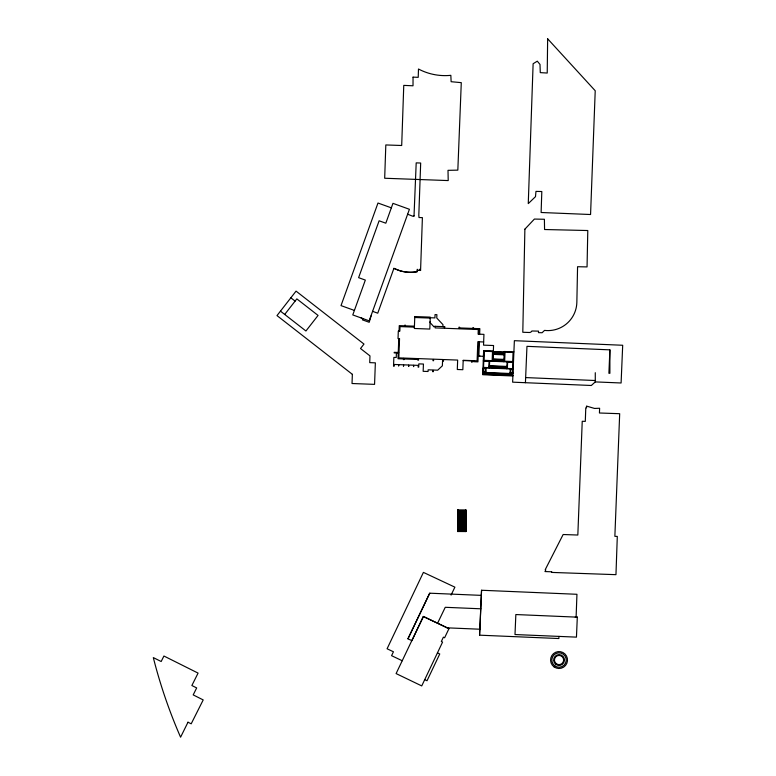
<?xml version="1.0" encoding="UTF-8"?>
<svg xmlns="http://www.w3.org/2000/svg" width="776" height="776" viewBox="0 0 776 776"><rect width="100%" height="100%" fill="white"/><g stroke="black" fill="none" stroke-linecap="round" stroke-linejoin="round"><path stroke-width="1.16" d="M457.762 531.55L457.733 509.977L465.969 510.026L466.046 523.965L465.969 531.55L457.724 531.502L457.772 510.026M458.015 527.447L458.024 531.55L457.985 509.977L458.024 514.119M458.015 520.269L458.024 515.662M458.024 528.475L458.024 519.251M458.024 517.204L458.024 513.101M465.687 531.531L465.678 509.977L465.969 531.55L465.94 528.96L457.743 528.96M457.753 513.082L465.959 513.091L465.969 510.026M407.642 214.215L412.725 216.223L414.025 215.806M414.006 216.261L416.198 162.873L420.679 163.028L418.807 215.272L419.001 217.523L422.396 217.639L420.573 270.446L417.187 270.329M372.596 311.341L409.418 209.287L392.957 203.351L385.817 223.197L379.115 220.791L358.609 277.662L365.331 280.087L352.779 314.93L369.172 320.837L372.596 311.341L377.747 313.194L393.907 268.35C401.066 271.862 409.291 273.162 417.149 271.687L417.226 269.272M419.389 269.214L419.341 270.407L420.573 270.446M397.506 352.45L397.487 353.031L399 353.09L398.815 357.881L403.52 358.056L403.462 359.589L404.073 359.618L404.131 358.075L417.934 358.599L417.876 360.132L418.497 360.161L418.555 358.609L433.018 359.152L432.959 360.695L433.58 360.724L433.639 359.172L442.931 359.521L442.873 361.073M398.233 353.061L398.02 358.745L403.481 358.949M398.263 352.479L398.777 338.608M399.058 331.11L399.262 325.619L414.433 326.192M435.2 326.318L435.142 327.909L444.182 328.248L444.241 326.657M442.902 326.609L442.97 324.64L436.772 318.034L436.898 314.668L435.045 314.6L434.919 317.908L430.243 317.733M474.64 329.393L474.679 328.49M473.641 360.675L473.602 361.703L477.938 361.868L478.152 356.126M478.181 355.476L478.695 341.789M478.957 334.175L479.17 328.665M478.598 356.135L478.617 355.495L477.308 355.437L477.822 341.75L483.652 341.974M479.393 341.809L478.879 355.505L479.704 355.534L479.684 356.174M479.636 334.194L479.849 328.685L473.496 328.452M492.973 361.276L493.565 345.524L483.535 345.145L483.943 334.359L478.103 334.136L478.278 329.528L473.457 329.344L473.515 327.744L472.923 327.724L472.865 329.325L459.508 328.82L459.567 327.22L458.955 327.2L458.897 328.801L444.784 328.267L444.842 326.686L434.579 326.298L433.988 326.841L429.894 322.409L430.098 321.7M576.112 617.114L576.946 594.29L481.547 590.255L479.568 635.175L558.865 638.532L558.953 636.398M483.186 374.245L482.817 371.879L485.892 372.014L486.067 367.911M483.671 373.799L483.749 371.917M484.166 373.343L484.224 371.937M484.651 372.897L484.69 371.956M485.136 372.451L485.33 367.882M485.795 368.134L483.235 368.028L483.079 371.665L485.64 371.772L485.369 368.115M489.346 368.047L489.646 361.141M447.238 627.842L479.907 629.22L481.547 590.255M492.925 361.276L493.361 351.033L483.72 350.626L482.701 374.701L512.887 375.972M503.828 361.742L504.255 351.499L513.906 351.906M506.815 368.794L507.106 361.878M510.365 373.043L510.54 368.949M510.637 373.528L510.831 368.959M511.093 374.013L510.812 373.062M511.539 374.507L511.597 373.101M511.985 374.992L512.073 373.12M512.432 375.487L512.529 373.14M512.723 367.281L512.752 366.602M512.907 369.279L510.346 369.172L510.191 372.81L512.752 372.916L512.48 369.26M525.43 382.704L526.962 346.339L609.887 349.85L609.887 373.314L608.898 373.275L609.887 349.85M577.305 617.163L576.452 637.135L515.002 634.545L515.846 614.543L577.305 617.163L575.2 617.075M479.568 635.175L479.83 629.326M361.082 317.918L362.829 318.674L362.402 319.838L369.211 322.292L371.064 315.958M448.955 628.657L444.619 637.756L443.387 637.174L441.34 641.49L442.572 642.082L421.737 685.916L396.1 673.578L423.347 616.474L448.955 628.657L423.347 616.483M481.421 595.376L429.671 593.194L407.914 638.793L411.901 640.656L423.424 616.483M408.001 638.803L429.759 593.194M437.586 623.225L445.249 607.298L480.819 608.801M451.069 595.095L454.891 587.16L423.405 572.387L387.088 648.765L393.432 651.782L391.579 655.681L402.23 660.745M284.705 314.445L296.839 298.886L318.063 315.425L305.928 330.993L280.456 311.137M595.279 381.899L591.322 385.488L512.626 382.161L514.372 340.683L622.692 345.262L621.101 382.985L595.279 381.899L595.279 372.703M457.995 510.501L465.687 510.501M457.733 511.006L465.94 511.015M457.743 511.529L465.94 511.529M457.743 512.044L465.949 512.053M458.015 512.053L465.707 512.063M457.753 512.567L465.949 512.567M457.762 513.605L465.969 513.605L465.969 514.643L457.772 514.643M457.762 514.119L465.969 514.129M457.772 515.662L465.978 515.671L465.969 516.176L457.762 516.166M457.762 516.68L465.959 516.68L465.959 520.269L457.762 520.269M457.753 517.185L465.959 517.185M457.743 517.689L465.949 517.689M457.743 518.717L465.949 518.717M457.753 519.231L465.959 519.241M457.753 519.755L465.959 519.755M457.762 520.793L465.969 520.793L465.978 521.821L457.782 521.831M457.772 521.307L465.978 521.317M457.782 522.345L465.988 522.355L465.988 525.43L457.782 525.42M457.791 522.869L465.988 522.869M458.063 522.888L465.745 522.888M457.791 523.383L465.998 523.393M457.791 524.411L465.998 524.411M457.782 524.915L465.988 524.925M457.772 525.924L465.978 525.934L465.969 526.943L457.762 526.943M457.772 526.429L465.978 526.438M458.034 526.448L465.726 526.448M457.762 527.447L465.969 527.447L465.959 528.466L457.753 528.456M457.762 527.961L465.959 527.952M457.733 529.465L465.94 529.475M457.733 529.969L465.94 529.979M457.985 530.997L465.678 531.007M414.762 317.5L430.234 318.082M459.537 327.928L472.894 328.432M414.394 327.132L405.353 326.793L405.411 325.202L404.781 325.183L404.713 326.764L400.009 326.589L399.844 331.139L398.311 331.08L398.03 338.579L399.543 338.637L399.019 352.508L394.208 352.323L394.189 352.905L396.41 352.993L396.235 357.493L393.859 357.406L393.529 366.204L394.15 366.224L394.218 364.468L398.631 364.633L398.583 366.068L398.99 364.652L403.53 364.817L403.471 366.253L403.889 364.836L408.438 365.001L408.748 366.456L408.806 365.021L413.365 365.186L413.647 366.641L413.705 365.205L418.206 365.37L418.138 367.126L418.71 367.145L418.836 363.876L423.434 364.041L423.153 371.316L428.061 371.5L428.129 369.822L432.707 369.987L432.649 371.675L433.28 371.694L433.347 370.016L437.683 370.181L442.368 365.816L442.553 361.063L443.494 361.092L443.552 359.55L457.656 360.074L457.297 369.492L462.835 369.706L463.185 360.287L471.595 360.597L471.536 362.149L472.157 362.169L472.215 360.617L477.104 360.801L477.279 356.087L483.429 356.32L483.623 351.14L504.235 352.003M463.175 360.549L471.585 360.859M472.206 360.879L474.126 360.956M404.092 358.968L417.905 359.482M493.323 352.013L504.216 352.479M493.303 352.488L504.196 352.944M493.293 352.954L504.177 353.42M493.274 353.429L504.157 353.885M493.255 353.895L504.138 354.351M493.235 354.36L504.119 354.826M493.061 358.929L503.925 359.395M493.051 359.404L503.905 359.86M493.032 359.87L503.886 360.326M493.012 360.336L503.867 360.801M492.993 360.811L503.847 361.267M483.283 360.869L513.47 362.149M489.452 365.7L506.912 366.447M489.433 366.175L506.893 366.912M489.413 366.641L506.873 367.378M489.394 367.116L506.854 367.853M489.375 367.582L506.835 368.319M513.178 369.056L483.429 367.805M509.929 373.023L513.004 373.159M484.67 372.431L511.112 373.547M484.185 372.878L511.559 374.032M483.69 373.324L512.005 374.527M483.205 373.78L512.461 375.012M482.72 374.226L512.907 375.506M525.643 377.582L595.279 380.521M391.337 207.832L377.98 203.031L341.013 305.608L354.399 310.429M393.907 268.35L399.931 270.785A36.394 36.394 0 0 0 417.149 271.687M437.441 652.878L439.75 653.984L427.023 680.756L424.714 679.66M290.855 297.8L295.103 301.107M413.045 77.144L413.016 85.787L403.762 85.389L401.696 145.5L385.817 144.947L384.683 178.247L448.208 180.575L448.004 170.332L457.83 170.138L461.284 82.654L451.128 81.703L450.837 75.33A56.774 56.774 0 0 1 418.487 69.016L418.215 77.328L413.045 77.144M547.643 38.8L547.226 73.041L540.28 72.624L539.999 64.427L537.293 61.168L533.122 63.729L528.262 203.613L535.488 196.667L535.973 191.391L541.813 191.526L541.115 212.498L590.565 214.516L595.221 90.753L547.643 38.8M524.877 229.172L522.801 332.264L529.358 332.487A2.745 2.745 0 0 0 531.851 330.993L538.515 331.129L538.466 332.632L542.094 332.739L544.539 330.401A28.935 28.935 0 0 0 576.849 302.359L577.567 266.721L587.054 266.915L587.791 230.53L544.568 229.521L544.393 219.269L534.402 219.065L524.877 229.172M551.649 571.796L551.629 572.416L615.96 574.667L617.298 536.42L614.864 536.332L619.684 413.705L599.441 412.997L599.615 408.254L594.513 408.438L586.462 406.061L586.588 407.798L585.783 407.769L585.298 421.387L582.233 421.281L577.829 535.033L563.143 534.518L545.237 569.652L545.79 569.933L544.965 571.563L551.649 571.796M352.362 374.333L352.023 383.519L374.565 384.363L375.361 362.848L369.725 362.635L369.977 355.893L360.51 348.511L363.983 344.069L296.054 291.126L276.993 315.589L352.362 374.333M414.791 316.55L414.345 328.481L429.817 329.063L430.263 317.132L414.791 316.55M483.797 361.276L483.535 367.417L488.841 367.64L489.093 361.5L483.797 361.276M484.496 351.237L484.108 360.326L492.149 360.665L492.537 351.576L484.496 351.237M505.04 352.1L504.652 361.199L512.693 361.538L513.072 352.44L505.04 352.1M507.62 362.285L507.358 368.425L512.664 368.649L512.926 362.508L507.62 362.285M187.996 722.213L180.585 737.2A512.596 512.596 0 0 1 153.309 657.582L161.175 661.511L163.92 656.021L198.074 673.102L191.866 685.518L196.677 687.924L193.195 694.898L203.205 699.923L191.197 723.814L187.996 722.213M465.93 530.483L457.724 530.483L465.93 530.483M555.868 664.421A5.413 5.413 0 0 0 564.424 660.58A5.413 5.413 0 0 0 556.828 655.09A5.413 5.413 0 0 0 555.868 664.421M556.343 663.761A4.607 4.607 0 0 0 563.618 660.502A4.607 4.607 0 0 0 557.158 655.827A4.607 4.607 0 0 0 556.343 663.761M554.083 666.885A8.458 8.458 0 0 0 567.46 660.89A8.458 8.458 0 0 0 555.577 652.306A8.458 8.458 0 0 0 554.083 666.885M554.821 665.866A7.197 7.197 0 0 0 566.199 660.764A7.197 7.197 0 0 0 556.091 653.46A7.197 7.197 0 0 0 554.821 665.866"/></g></svg>
